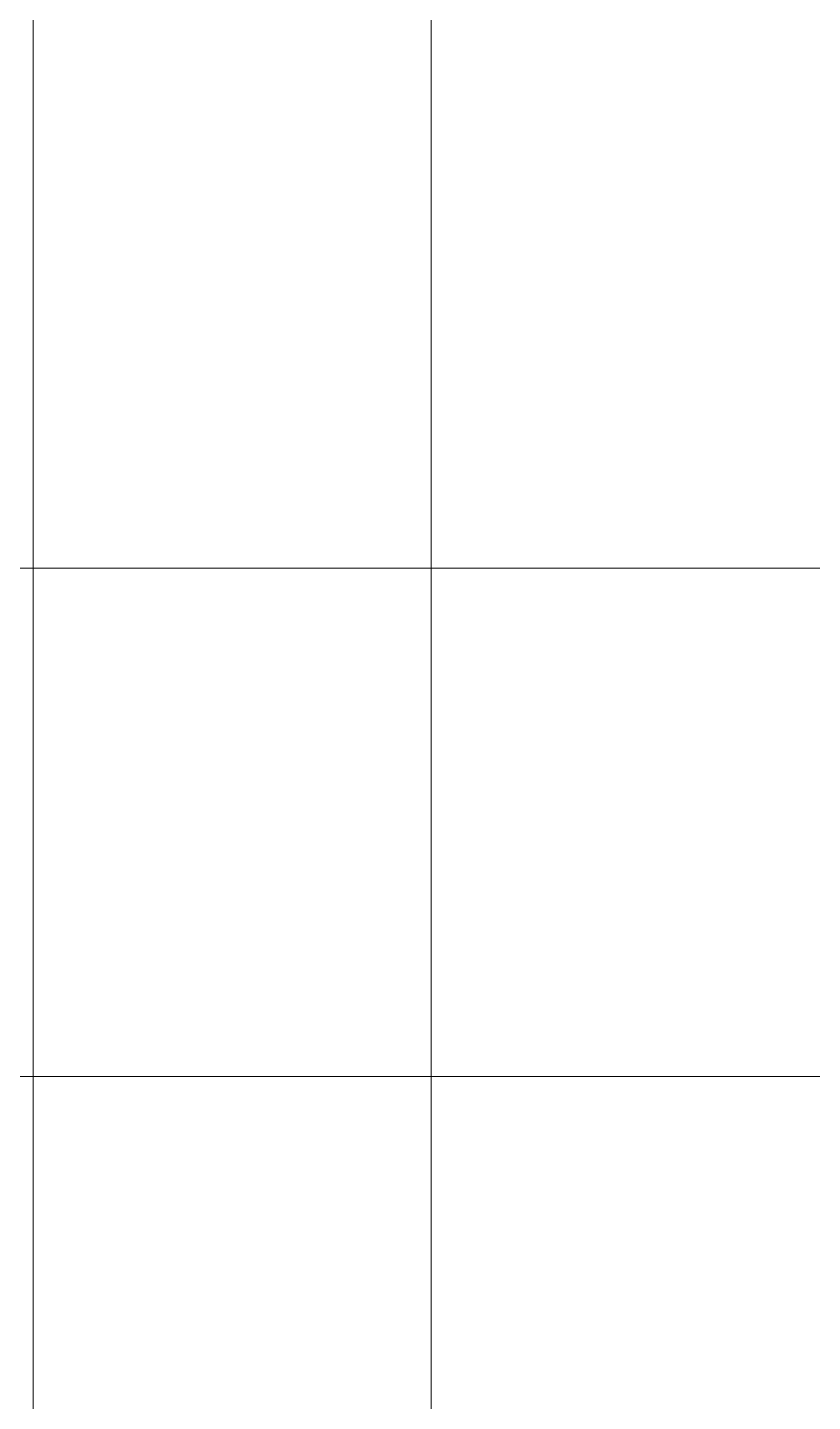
# Model space of a CAD drawing. Header units: millimetres. Extents: x 8533 to 398112, y -117646 to 105276.
# Drawn here: x 84740 to 89374, y 49175 to 57283 of the extents above; entities that cross this region are included whole.
import ezdxf

# ---------------------------------------------------------------- set-up
doc = ezdxf.new("R2010")
doc.units = ezdxf.units.MM
doc.linetypes.add('IMPORT-A-D0TE-BF$0$DOTE', pattern=[0])
for name, color, linetype, lineweight in [('A-D0TE-BF$0$A-Axis', 3, 'Continuous', 13), ('A-D0TE-BF$0$A-Axis-GRID', 1, 'IMPORT-A-D0TE-BF$0$DOTE', 13), ('A-EDGE-6_27F$0$A-floor-EDGE', 6, 'Continuous', 13), ('塔楼建筑图10F_dwg', 8, 'Continuous', 13)]:
    doc.layers.add(name, color=color, linetype=linetype, lineweight=lineweight)

# ---------------------------------------------------------------- blocks, each defined once
blk = doc.blocks.new('塔楼建筑图10F_dwg_A-D0TE-BF-1959636-10F_ARC_46_000_')
at = {"layer": 'A-D0TE-BF$0$A-Axis'}
for p, q in [((-2116.1, -9450), (-6116.1, -9450)), ((-2116.1, -12450), (-6116.1, -12450))]:
    blk.add_line(p, q, dxfattribs=at)
at = {"layer": 'A-D0TE-BF$0$A-Axis-GRID', "linetype": 'Continuous'}
for p, q in [((0, -18820), (0, -680)), ((8250, -9450), (-2116.1, -9450)), ((8250, -12450), (-2116.1, -12450))]:
    blk.add_line(p, q, dxfattribs=at)
blk = doc.blocks.new('塔楼建筑图10F_dwg_A-EDGE-6_27F-1959637-10F_ARC_46_000_')
at = {"layer": 'A-EDGE-6_27F$0$A-floor-EDGE', "flags": 128}
blk.add_lwpolyline([(-2350, -18150), (-2350, -1350), (-1580, -1350), (-1580, -650), (-1580, 650), (-1580, 1350), (-2350, 1350), (-2350, 10500), (7400, 10500), (7400, 9730), (8100, 9730), (9400, 9730), (10100, 9730), (10100, 10500), (26900, 10500)], dxfattribs=at)
blk = doc.blocks.new('塔楼建筑图10F_dwg-1947859-10F_ARC_46_000_')
for name in ['塔楼建筑图10F_dwg_A-D0TE-BF-1959636-10F_ARC_46_000_', '塔楼建筑图10F_dwg_A-EDGE-6_27F-1959637-10F_ARC_46_000_']:
    blk.add_blockref(name, (7301.7, 35837.5))

msp = doc.modelspace()

# ---------------------------------------------------------------- block references
at = {"layer": '塔楼建筑图10F_dwg', "color": 7}
msp.add_blockref('塔楼建筑图10F_dwg-1947859-10F_ARC_46_000_', (79821.3, 27704.5), dxfattribs=at)

doc.saveas('drawing.dxf')
